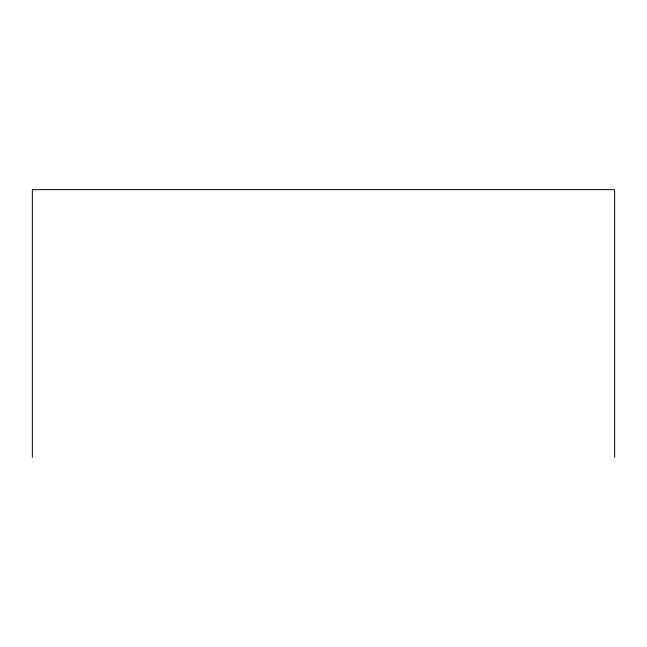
<?xml version="1.0" encoding="UTF-8"?>
<svg xmlns="http://www.w3.org/2000/svg" width="647" height="647" viewBox="0 0 647 647"><rect width="100%" height="100%" fill="white"/><g stroke="black" fill="none" stroke-linecap="round" stroke-linejoin="round"><path stroke-width="0.97" d="M614.65 457.364L614.65 189.636L32.35 189.636L32.35 457.364"/></g></svg>
